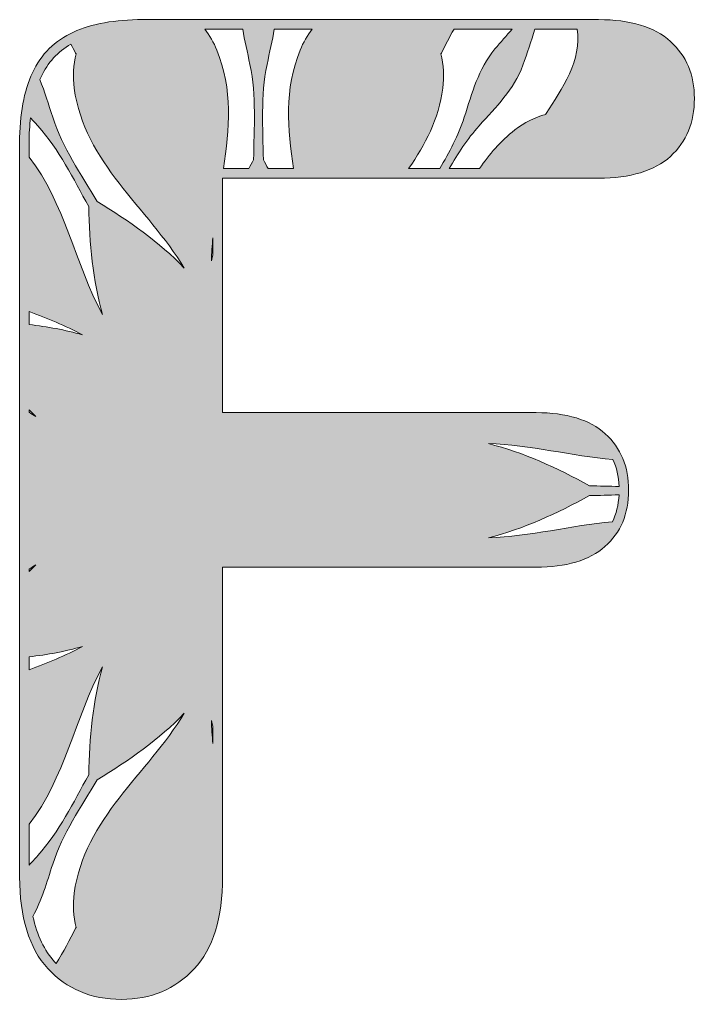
# Model space of a CAD drawing. Extents: x -728 to 2523, y -2539 to -44.
# Drawn here: x 1668.2 to 1951.8, y -456 to -44 of the extents above; entities that cross this region are included whole.
import ezdxf

# ---------------------------------------------------------------- set-up
doc = ezdxf.new("R2010")
doc.units = 0
doc.header["$MEASUREMENT"] = 0
doc.layers.add('Layer 1', color=7, linetype='Continuous', lineweight=0)

msp = doc.modelspace()

# ---------------------------------------------------------------- hatches: boundary and pattern name
at = {"layer": 'Layer 1', "true_color": 0x04878f, "transparency": 33554687}
h = msp.add_hatch(color=136, dxfattribs=at)
h.dxf.hatch_style = 2
edge = h.paths.add_edge_path()
edge.add_spline(control_points=[(1861.3, -88.73), (1868.61, -80.54), (1875.77, -73.74), (1879.72, -63.18), (1881.58, -58.21), (1883.21, -53.15), (1884.71, -48.05), (1884.71, -48.05), (1902.46, -48.05), (1902.46, -48.05), (1904.72, -60.79), (1896.03, -73.45), (1889.47, -83.52), (1889.4, -83.64), (1889.34, -83.76), (1889.29, -83.88), (1884.72, -85.21), (1880.3, -87.38), (1876.36, -90.44), (1870.27, -95.17), (1865.48, -100.69), (1861.5, -106.7), (1861.5, -106.7), (1848.75, -106.7), (1848.75, -106.7), (1852.4, -100.37), (1856.36, -94.26), (1861.3, -88.73)], knot_values=[0, 0, 0, 0, 1, 1, 1, 2, 2, 2, 3, 3, 3, 4, 4, 4, 5, 5, 5, 6, 6, 6, 7, 7, 7, 8, 8, 8, 9, 9, 9, 9], degree=3, periodic=0)
edge = h.paths.add_edge_path()
edge.add_spline(control_points=[(1845.26, -58.41), (1845.34, -58.3), (1845.43, -58.25), (1845.48, -58.12), (1847.11, -54.93), (1848.83, -51.46), (1850.78, -48.05), (1850.78, -48.05), (1875.28, -48.05), (1875.28, -48.05), (1872.77, -50.77), (1870.33, -53.55), (1867.98, -56.41), (1860.82, -65.11), (1858.5, -74.69), (1855.07, -85.13), (1852.53, -92.81), (1848.81, -99.83), (1844.77, -106.7), (1844.77, -106.7), (1831.68, -106.7), (1831.68, -106.7), (1838.7, -96.66), (1844.28, -85.86), (1846.05, -72.94), (1846.73, -67.98), (1846.41, -63.05), (1845.26, -58.41)], knot_values=[0, 0, 0, 0, 1, 1, 1, 2, 2, 2, 3, 3, 3, 4, 4, 4, 5, 5, 5, 6, 6, 6, 7, 7, 7, 8, 8, 8, 9, 9, 9, 9], degree=3, periodic=0)
edge = h.paths.add_edge_path()
edge.add_spline(control_points=[(1770.66, -102.97), (1770.47, -89.54), (1769.44, -76.19), (1772.19, -62.93), (1773.27, -57.78), (1774.46, -52.93), (1775.22, -48.05), (1775.22, -48.05), (1791.18, -48.05), (1791.18, -48.05), (1789.14, -50.71), (1787.41, -53.66), (1786.1, -56.89), (1779.38, -73.37), (1780.75, -89.99), (1783.35, -106.7), (1783.35, -106.7), (1772.67, -106.7), (1772.67, -106.7), (1772.01, -105.45), (1771.34, -104.21), (1770.66, -102.97)], knot_values=[0, 0, 0, 0, 1, 1, 1, 2, 2, 2, 3, 3, 3, 4, 4, 4, 5, 5, 5, 6, 6, 6, 7, 7, 7, 7], degree=3, periodic=0)
edge = h.paths.add_edge_path()
edge.add_spline(control_points=[(1751.1, -56.89), (1749.8, -53.66), (1748.06, -50.71), (1746.02, -48.05), (1746.02, -48.05), (1761.99, -48.05), (1761.99, -48.05), (1762.74, -52.93), (1763.94, -57.78), (1765.01, -62.93), (1767.77, -76.19), (1766.73, -89.54), (1766.55, -102.97), (1765.87, -104.21), (1765.19, -105.45), (1764.53, -106.7), (1764.53, -106.7), (1753.85, -106.7), (1753.85, -106.7), (1756.45, -89.99), (1757.82, -73.37), (1751.1, -56.89)], knot_values=[0, 0, 0, 0, 1, 1, 1, 2, 2, 2, 3, 3, 3, 4, 4, 4, 5, 5, 5, 6, 6, 6, 7, 7, 7, 7], degree=3, periodic=0)
edge = h.paths.add_edge_path()
edge.add_spline(control_points=[(1907.72, -240.03), (1894.19, -232.58), (1879.86, -225.94), (1865.25, -222.31), (1882.78, -222.74), (1900.23, -227.55), (1917.55, -229.04), (1919.11, -232.35), (1919.96, -236.09), (1920.13, -240.31), (1916, -240.23), (1911.86, -240.09), (1907.72, -240.03)], knot_values=[0, 0, 0, 0, 1, 1, 1, 2, 2, 2, 3, 3, 3, 4, 4, 4, 4], degree=3, periodic=0)
edge = h.paths.add_edge_path()
edge.add_spline(control_points=[(1865.25, -261.87), (1879.86, -258.24), (1894.19, -251.59), (1907.72, -244.14), (1911.86, -244.09), (1915.99, -243.95), (1920.11, -243.87), (1919.9, -248.11), (1918.98, -251.86), (1917.32, -255.16), (1900.07, -256.66), (1882.71, -261.44), (1865.25, -261.87)], knot_values=[0, 0, 0, 0, 1, 1, 1, 2, 2, 2, 3, 3, 3, 4, 4, 4, 4], degree=3, periodic=0)
edge = h.paths.add_edge_path()
edge.add_spline(control_points=[(1749.46, -143.01), (1749.24, -143.82), (1749.02, -144.63), (1748.82, -145.44), (1748.9, -142.23), (1749.13, -139.03), (1749.46, -135.83), (1749.46, -135.83), (1749.46, -143.01), (1749.46, -143.01)], knot_values=[0, 0, 0, 0, 1, 1, 1, 2, 2, 2, 3, 3, 3, 3], degree=3, periodic=0)
edge = h.paths.add_edge_path()
edge.add_spline(control_points=[(1672.21, -275.05), (1673.13, -274.45), (1674.07, -273.85), (1675.01, -273.27), (1674.06, -274.19), (1673.13, -275.13), (1672.21, -276.08), (1672.21, -276.08), (1672.21, -275.05), (1672.21, -275.05)], knot_values=[0, 0, 0, 0, 1, 1, 1, 2, 2, 2, 3, 3, 3, 3], degree=3, periodic=0)
edge = h.paths.add_edge_path()
edge.add_spline(control_points=[(1677.22, -68.1), (1680.01, -62.13), (1684.24, -57.52), (1689.79, -54.34), (1690.46, -55.62), (1691.09, -56.89), (1691.72, -58.12), (1691.77, -58.25), (1691.86, -58.3), (1691.94, -58.41), (1690.79, -63.05), (1690.47, -67.98), (1691.15, -72.94), (1695.44, -104.15), (1721.87, -123.04), (1737.42, -148.5), (1726.96, -137.65), (1714.04, -128.57), (1700.83, -120.58), (1693.95, -109.03), (1686.39, -98), (1682.13, -85.13), (1680.31, -79.6), (1678.8, -74.31), (1676.72, -69.27), (1676.89, -68.88), (1677.04, -68.47), (1677.22, -68.1)], knot_values=[0, 0, 0, 0, 1, 1, 1, 2, 2, 2, 3, 3, 3, 4, 4, 4, 5, 5, 5, 6, 6, 6, 7, 7, 7, 8, 8, 8, 9, 9, 9, 9], degree=3, periodic=0)
edge = h.paths.add_edge_path()
edge.add_spline(control_points=[(1672.21, -95.84), (1672.21, -92.09), (1672.41, -88.58), (1672.78, -85.28), (1673.81, -86.41), (1674.85, -87.56), (1675.9, -88.73), (1684.93, -98.83), (1690.7, -110.91), (1697.26, -122.63), (1697.58, -138.01), (1698.97, -153.67), (1703.09, -168.09), (1691.42, -146.59), (1687.15, -120.99), (1672.21, -101.85), (1672.21, -101.85), (1672.21, -95.84), (1672.21, -95.84)], knot_values=[0, 0, 0, 0, 1, 1, 1, 2, 2, 2, 3, 3, 3, 4, 4, 4, 5, 5, 5, 6, 6, 6, 6], degree=3, periodic=0)
edge = h.paths.add_edge_path()
edge.add_spline(control_points=[(1672.21, -166.74), (1679.87, -169.64), (1687.46, -172.7), (1694.61, -176.58), (1687.39, -174.52), (1679.86, -173.14), (1672.21, -172.23), (1672.21, -172.23), (1672.21, -166.74), (1672.21, -166.74)], knot_values=[0, 0, 0, 0, 1, 1, 1, 2, 2, 2, 3, 3, 3, 3], degree=3, periodic=0)
edge = h.paths.add_edge_path()
edge.add_spline(control_points=[(1672.21, -208.09), (1673.13, -209.04), (1674.06, -209.99), (1675.01, -210.9), (1674.07, -210.33), (1673.13, -209.73), (1672.21, -209.12), (1672.21, -209.12), (1672.21, -208.09), (1672.21, -208.09)], knot_values=[0, 0, 0, 0, 1, 1, 1, 2, 2, 2, 3, 3, 3, 3], degree=3, periodic=0)
edge = h.paths.add_edge_path()
edge.add_spline(control_points=[(1672.21, -311.94), (1679.86, -311.04), (1687.39, -309.66), (1694.61, -307.6), (1687.46, -311.47), (1679.87, -314.53), (1672.21, -317.44), (1672.21, -317.44), (1672.21, -311.94), (1672.21, -311.94)], knot_values=[0, 0, 0, 0, 1, 1, 1, 2, 2, 2, 3, 3, 3, 3], degree=3, periodic=0)
edge = h.paths.add_edge_path()
edge.add_spline(control_points=[(1672.21, -382.33), (1687.15, -363.19), (1691.42, -337.59), (1703.09, -316.08), (1698.97, -330.51), (1697.58, -346.16), (1697.26, -361.54), (1690.7, -373.26), (1684.93, -385.34), (1675.9, -395.44), (1674.66, -396.84), (1673.42, -398.19), (1672.21, -399.52), (1672.21, -399.52), (1672.21, -382.33), (1672.21, -382.33)], knot_values=[0, 0, 0, 0, 1, 1, 1, 2, 2, 2, 3, 3, 3, 4, 4, 4, 5, 5, 5, 5], degree=3, periodic=0)
edge = h.paths.add_edge_path()
edge.add_spline(control_points=[(1683.03, -440.28), (1678.59, -435.47), (1675.51, -429.03), (1673.8, -421.03), (1677.62, -414.19), (1679.56, -406.86), (1682.13, -399.05), (1686.39, -386.18), (1693.95, -375.15), (1700.83, -363.6), (1714.04, -355.6), (1726.96, -346.52), (1737.42, -335.68), (1721.87, -361.13), (1695.44, -380.02), (1691.15, -411.23), (1690.47, -416.19), (1690.79, -421.12), (1691.94, -425.76), (1691.86, -425.87), (1691.77, -425.92), (1691.72, -426.06), (1689.34, -430.73), (1686.74, -436), (1683.55, -440.82), (1683.38, -440.64), (1683.2, -440.47), (1683.03, -440.28)], knot_values=[0, 0, 0, 0, 1, 1, 1, 2, 2, 2, 3, 3, 3, 4, 4, 4, 5, 5, 5, 6, 6, 6, 7, 7, 7, 8, 8, 8, 9, 9, 9, 9], degree=3, periodic=0)
edge = h.paths.add_edge_path()
edge.add_spline(control_points=[(1749.46, -348.34), (1749.13, -345.14), (1748.9, -341.94), (1748.82, -338.74), (1749.02, -339.55), (1749.24, -340.36), (1749.46, -341.16), (1749.46, -341.16), (1749.46, -348.34), (1749.46, -348.34)], knot_values=[0, 0, 0, 0, 1, 1, 1, 2, 2, 2, 3, 3, 3, 3], degree=3, periodic=0)
edge = h.paths.add_edge_path()
edge.add_spline(control_points=[(1941.71, -53.19), (1935.06, -47.12), (1924.91, -44.05), (1911.49, -44.05), (1911.49, -44.05), (1719.99, -44.05), (1719.99, -44.05), (1708.28, -44.05), (1698.47, -45.81), (1690.84, -49.29), (1683.05, -52.86), (1677.24, -58.61), (1673.59, -66.4), (1670.02, -74.02), (1668.21, -83.92), (1668.21, -95.84), (1668.21, -95.84), (1668.21, -404.43), (1668.21, -404.43), (1668.21, -421.47), (1672.21, -434.45), (1680.08, -442.99), (1688.02, -451.59), (1698.41, -455.95), (1710.97, -455.95), (1723.33, -455.95), (1733.64, -451.64), (1741.56, -443.14), (1749.46, -434.68), (1753.46, -421.66), (1753.46, -404.43), (1753.46, -404.43), (1753.46, -274.3), (1753.46, -274.3), (1753.46, -274.3), (1885.24, -274.3), (1885.24, -274.3), (1897.9, -274.3), (1907.65, -271.37), (1914.2, -265.59), (1920.81, -259.74), (1924.17, -251.78), (1924.17, -241.93), (1924.17, -232.09), (1920.86, -224.09), (1914.34, -218.15), (1907.89, -212.27), (1898.08, -209.29), (1885.24, -209.29), (1885.24, -209.29), (1753.46, -209.29), (1753.46, -209.29), (1753.46, -209.29), (1753.46, -110.7), (1753.46, -110.7), (1753.46, -110.7), (1911.49, -110.7), (1911.49, -110.7), (1924.91, -110.7), (1935.06, -107.62), (1941.71, -101.56), (1948.41, -95.44), (1951.8, -87.26), (1951.8, -77.24), (1951.8, -67.39), (1948.41, -59.3), (1941.71, -53.19)], knot_values=[0, 0, 0, 0, 1, 1, 1, 2, 2, 2, 3, 3, 3, 4, 4, 4, 5, 5, 5, 6, 6, 6, 7, 7, 7, 8, 8, 8, 9, 9, 9, 10, 10, 10, 11, 11, 11, 12, 12, 12, 13, 13, 13, 14, 14, 14, 15, 15, 15, 16, 16, 16, 17, 17, 17, 18, 18, 18, 19, 19, 19, 20, 20, 20, 21, 21, 21, 22, 22, 22, 22], degree=3, periodic=0)

# ---------------------------------------------------------------- linework, layer by layer
at = {"layer": 'Layer 1'}
for points, knots in [([(1941.71, -53.19), (1935.06, -47.12), (1924.91, -44.05), (1911.49, -44.05), (1911.49, -44.05), (1719.99, -44.05), (1719.99, -44.05), (1708.28, -44.05), (1698.47, -45.81), (1690.84, -49.29), (1683.05, -52.86), (1677.24, -58.61), (1673.59, -66.4), (1670.02, -74.02), (1668.21, -83.92), (1668.21, -95.84), (1668.21, -95.84), (1668.21, -404.43), (1668.21, -404.43), (1668.21, -421.47), (1672.21, -434.45), (1680.08, -442.99), (1688.02, -451.59), (1698.41, -455.95), (1710.97, -455.95), (1723.33, -455.95), (1733.64, -451.64), (1741.56, -443.14), (1749.46, -434.68), (1753.46, -421.66), (1753.46, -404.43), (1753.46, -404.43), (1753.46, -274.3), (1753.46, -274.3), (1753.46, -274.3), (1885.24, -274.3), (1885.24, -274.3), (1897.9, -274.3), (1907.65, -271.37), (1914.2, -265.59), (1920.81, -259.74), (1924.17, -251.78), (1924.17, -241.93), (1924.17, -232.09), (1920.86, -224.09), (1914.34, -218.15), (1907.89, -212.27), (1898.08, -209.29), (1885.24, -209.29), (1885.24, -209.29), (1753.46, -209.29), (1753.46, -209.29), (1753.46, -209.29), (1753.46, -110.7), (1753.46, -110.7), (1753.46, -110.7), (1911.49, -110.7), (1911.49, -110.7), (1924.91, -110.7), (1935.06, -107.62), (1941.71, -101.56), (1948.41, -95.44), (1951.8, -87.26), (1951.8, -77.24), (1951.8, -67.39), (1948.41, -59.3), (1941.71, -53.19)], [0, 0, 0, 0, 1, 1, 1, 2, 2, 2, 3, 3, 3, 4, 4, 4, 5, 5, 5, 6, 6, 6, 7, 7, 7, 8, 8, 8, 9, 9, 9, 10, 10, 10, 11, 11, 11, 12, 12, 12, 13, 13, 13, 14, 14, 14, 15, 15, 15, 16, 16, 16, 17, 17, 17, 18, 18, 18, 19, 19, 19, 20, 20, 20, 21, 21, 21, 22, 22, 22, 22]), ([(1751.1, -56.89), (1749.8, -53.66), (1748.06, -50.71), (1746.02, -48.05), (1746.02, -48.05), (1761.99, -48.05), (1761.99, -48.05), (1762.74, -52.93), (1763.94, -57.78), (1765.01, -62.93), (1767.77, -76.19), (1766.73, -89.54), (1766.55, -102.97), (1765.87, -104.21), (1765.19, -105.45), (1764.53, -106.7), (1764.53, -106.7), (1753.85, -106.7), (1753.85, -106.7), (1756.45, -89.99), (1757.82, -73.37), (1751.1, -56.89)], [0, 0, 0, 0, 1, 1, 1, 2, 2, 2, 3, 3, 3, 4, 4, 4, 5, 5, 5, 6, 6, 6, 7, 7, 7, 7]), ([(1770.66, -102.97), (1770.47, -89.54), (1769.44, -76.19), (1772.19, -62.93), (1773.27, -57.78), (1774.46, -52.93), (1775.22, -48.05), (1775.22, -48.05), (1791.18, -48.05), (1791.18, -48.05), (1789.14, -50.71), (1787.41, -53.66), (1786.1, -56.89), (1779.38, -73.37), (1780.75, -89.99), (1783.35, -106.7), (1783.35, -106.7), (1772.67, -106.7), (1772.67, -106.7), (1772.01, -105.45), (1771.34, -104.21), (1770.66, -102.97)], [0, 0, 0, 0, 1, 1, 1, 2, 2, 2, 3, 3, 3, 4, 4, 4, 5, 5, 5, 6, 6, 6, 7, 7, 7, 7]), ([(1845.26, -58.41), (1845.34, -58.3), (1845.43, -58.25), (1845.48, -58.12), (1847.11, -54.93), (1848.83, -51.46), (1850.78, -48.05), (1850.78, -48.05), (1875.28, -48.05), (1875.28, -48.05), (1872.77, -50.77), (1870.33, -53.55), (1867.98, -56.41), (1860.82, -65.11), (1858.5, -74.69), (1855.07, -85.13), (1852.53, -92.81), (1848.81, -99.83), (1844.77, -106.7), (1844.77, -106.7), (1831.68, -106.7), (1831.68, -106.7), (1838.7, -96.66), (1844.28, -85.86), (1846.05, -72.94), (1846.73, -67.98), (1846.41, -63.05), (1845.26, -58.41)], [0, 0, 0, 0, 1, 1, 1, 2, 2, 2, 3, 3, 3, 4, 4, 4, 5, 5, 5, 6, 6, 6, 7, 7, 7, 8, 8, 8, 9, 9, 9, 9]), ([(1861.3, -88.73), (1868.61, -80.54), (1875.77, -73.74), (1879.72, -63.18), (1881.58, -58.21), (1883.21, -53.15), (1884.71, -48.05), (1884.71, -48.05), (1902.46, -48.05), (1902.46, -48.05), (1904.72, -60.79), (1896.03, -73.45), (1889.47, -83.52), (1889.4, -83.64), (1889.34, -83.76), (1889.29, -83.88), (1884.72, -85.21), (1880.3, -87.38), (1876.36, -90.44), (1870.27, -95.17), (1865.48, -100.69), (1861.5, -106.7), (1861.5, -106.7), (1848.75, -106.7), (1848.75, -106.7), (1852.4, -100.37), (1856.36, -94.26), (1861.3, -88.73)], [0, 0, 0, 0, 1, 1, 1, 2, 2, 2, 3, 3, 3, 4, 4, 4, 5, 5, 5, 6, 6, 6, 7, 7, 7, 8, 8, 8, 9, 9, 9, 9]), ([(1677.22, -68.1), (1680.01, -62.13), (1684.24, -57.52), (1689.79, -54.34), (1690.46, -55.62), (1691.09, -56.89), (1691.72, -58.12), (1691.77, -58.25), (1691.86, -58.3), (1691.94, -58.41), (1690.79, -63.05), (1690.47, -67.98), (1691.15, -72.94), (1695.44, -104.15), (1721.87, -123.04), (1737.42, -148.5), (1726.96, -137.65), (1714.04, -128.57), (1700.83, -120.58), (1693.95, -109.03), (1686.39, -98), (1682.13, -85.13), (1680.31, -79.6), (1678.8, -74.31), (1676.72, -69.27), (1676.89, -68.88), (1677.04, -68.47), (1677.22, -68.1)], [0, 0, 0, 0, 1, 1, 1, 2, 2, 2, 3, 3, 3, 4, 4, 4, 5, 5, 5, 6, 6, 6, 7, 7, 7, 8, 8, 8, 9, 9, 9, 9]), ([(1672.21, -95.84), (1672.21, -92.09), (1672.41, -88.58), (1672.78, -85.28), (1673.81, -86.41), (1674.85, -87.56), (1675.9, -88.73), (1684.93, -98.83), (1690.7, -110.91), (1697.26, -122.63), (1697.58, -138.01), (1698.97, -153.67), (1703.09, -168.09), (1691.42, -146.59), (1687.15, -120.99), (1672.21, -101.85), (1672.21, -101.85), (1672.21, -95.84), (1672.21, -95.84)], [0, 0, 0, 0, 1, 1, 1, 2, 2, 2, 3, 3, 3, 4, 4, 4, 5, 5, 5, 6, 6, 6, 6]), ([(1749.46, -143.01), (1749.24, -143.82), (1749.02, -144.63), (1748.82, -145.44), (1748.9, -142.23), (1749.13, -139.03), (1749.46, -135.83), (1749.46, -135.83), (1749.46, -143.01), (1749.46, -143.01)], [0, 0, 0, 0, 1, 1, 1, 2, 2, 2, 3, 3, 3, 3]), ([(1672.21, -166.74), (1679.87, -169.64), (1687.46, -172.7), (1694.61, -176.58), (1687.39, -174.52), (1679.86, -173.14), (1672.21, -172.23), (1672.21, -172.23), (1672.21, -166.74), (1672.21, -166.74)], [0, 0, 0, 0, 1, 1, 1, 2, 2, 2, 3, 3, 3, 3]), ([(1672.21, -208.09), (1673.13, -209.04), (1674.06, -209.99), (1675.01, -210.9), (1674.07, -210.33), (1673.13, -209.73), (1672.21, -209.12), (1672.21, -209.12), (1672.21, -208.09), (1672.21, -208.09)], [0, 0, 0, 0, 1, 1, 1, 2, 2, 2, 3, 3, 3, 3]), ([(1907.72, -240.03), (1894.19, -232.58), (1879.86, -225.94), (1865.25, -222.31), (1882.78, -222.74), (1900.23, -227.55), (1917.55, -229.04), (1919.11, -232.35), (1919.96, -236.09), (1920.13, -240.31), (1916, -240.23), (1911.86, -240.09), (1907.72, -240.03)], [0, 0, 0, 0, 1, 1, 1, 2, 2, 2, 3, 3, 3, 4, 4, 4, 4]), ([(1865.25, -261.87), (1879.86, -258.24), (1894.19, -251.59), (1907.72, -244.14), (1911.86, -244.09), (1915.99, -243.95), (1920.11, -243.87), (1919.9, -248.11), (1918.98, -251.86), (1917.32, -255.16), (1900.07, -256.66), (1882.71, -261.44), (1865.25, -261.87)], [0, 0, 0, 0, 1, 1, 1, 2, 2, 2, 3, 3, 3, 4, 4, 4, 4]), ([(1672.21, -275.05), (1673.13, -274.45), (1674.07, -273.85), (1675.01, -273.27), (1674.06, -274.19), (1673.13, -275.13), (1672.21, -276.08), (1672.21, -276.08), (1672.21, -275.05), (1672.21, -275.05)], [0, 0, 0, 0, 1, 1, 1, 2, 2, 2, 3, 3, 3, 3]), ([(1672.21, -311.94), (1679.86, -311.04), (1687.39, -309.66), (1694.61, -307.6), (1687.46, -311.47), (1679.87, -314.53), (1672.21, -317.44), (1672.21, -317.44), (1672.21, -311.94), (1672.21, -311.94)], [0, 0, 0, 0, 1, 1, 1, 2, 2, 2, 3, 3, 3, 3]), ([(1672.21, -382.33), (1687.15, -363.19), (1691.42, -337.59), (1703.09, -316.08), (1698.97, -330.51), (1697.58, -346.16), (1697.26, -361.54), (1690.7, -373.26), (1684.93, -385.34), (1675.9, -395.44), (1674.66, -396.84), (1673.42, -398.19), (1672.21, -399.52), (1672.21, -399.52), (1672.21, -382.33), (1672.21, -382.33)], [0, 0, 0, 0, 1, 1, 1, 2, 2, 2, 3, 3, 3, 4, 4, 4, 5, 5, 5, 5]), ([(1683.03, -440.28), (1678.59, -435.47), (1675.51, -429.03), (1673.8, -421.03), (1677.62, -414.19), (1679.56, -406.86), (1682.13, -399.05), (1686.39, -386.18), (1693.95, -375.15), (1700.83, -363.6), (1714.04, -355.6), (1726.96, -346.52), (1737.42, -335.68), (1721.87, -361.13), (1695.44, -380.02), (1691.15, -411.23), (1690.47, -416.19), (1690.79, -421.12), (1691.94, -425.76), (1691.86, -425.87), (1691.77, -425.92), (1691.72, -426.06), (1689.34, -430.73), (1686.74, -436), (1683.55, -440.82), (1683.38, -440.64), (1683.2, -440.47), (1683.03, -440.28)], [0, 0, 0, 0, 1, 1, 1, 2, 2, 2, 3, 3, 3, 4, 4, 4, 5, 5, 5, 6, 6, 6, 7, 7, 7, 8, 8, 8, 9, 9, 9, 9]), ([(1749.46, -348.34), (1749.13, -345.14), (1748.9, -341.94), (1748.82, -338.74), (1749.02, -339.55), (1749.24, -340.36), (1749.46, -341.16), (1749.46, -341.16), (1749.46, -348.34), (1749.46, -348.34)], [0, 0, 0, 0, 1, 1, 1, 2, 2, 2, 3, 3, 3, 3])]:
    msp.add_open_spline(points, degree=3, knots=knots, dxfattribs=at)

doc.saveas('drawing.dxf')
